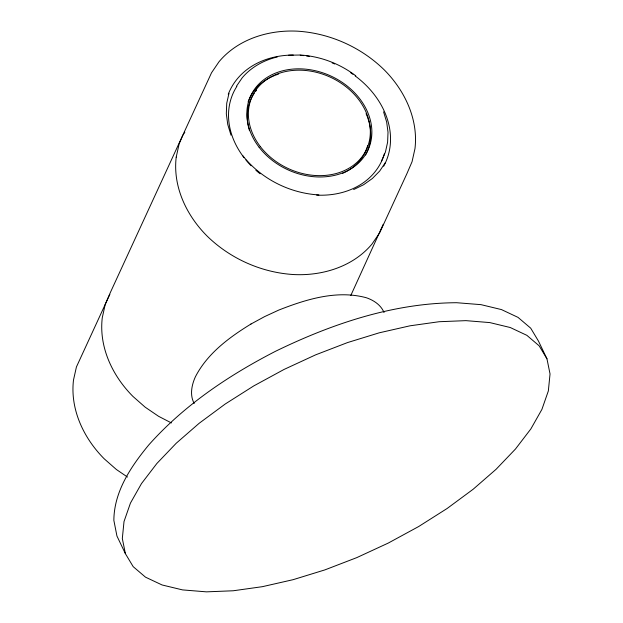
<?xml version="1.0" encoding="UTF-8"?>
<svg xmlns="http://www.w3.org/2000/svg" width="623" height="623" viewBox="0 0 623 623"><rect width="100%" height="100%" fill="white"/><g stroke="black" fill="none" stroke-linecap="round" stroke-linejoin="round"><path stroke-width="0.93" d="M228.991 93.302L226.741 103.216L226.32 113.736L227.745 124.468L231.001 135.168M381.572 160.96L385.435 152.012L387.615 142.192L388.012 132.193L386.657 121.999L383.566 111.829M383.254 224.264L350.827 295.442M184.844 132.185L182.734 135.308L110.419 292.366L105.217 304.429L102.273 317.714C98.753 347.136 112.553 375.996 133.018 396.485L145.159 407.169L158.592 416.312L171.411 422.939M236.623 85.997L242.269 77.711C251.264 67.043 263.942 60.135 277.414 56.927M109.85 294.321L76.419 366.963L73.498 380.03C69.978 409.467 83.793 438.351 104.267 458.855L116.376 469.493L127.466 477.039M385.326 162.658L379.68 171.068L372.344 178.521L363.598 184.735L353.646 189.579M251.022 323.999L250.89 324.069C229.1 337.448 207.295 353.576 195.373 376.837C191.635 385.1 189.618 395.114 194.189 403.502M250.89 324.069L264.588 316.624L278.746 310.083C306.189 299.297 337.004 289.726 366.433 297.771C373.839 300.309 380.949 305.029 384.041 312.528M288.527 55.213L300.107 55.026M300.216 55.034C320.3 56.218 339.784 63.655 355.788 75.804M318.89 194.937C289.438 193.216 260.936 178.746 242.635 155.532M546.963 358.817L539.175 345.843L526.856 335.33L510.268 327.527L489.803 322.589L465.903 320.643L439.098 321.725L409.996 325.813L379.251 332.814L347.541 342.572L315.581 354.869L284.072 369.431L253.732 385.933L225.238 404L199.212 423.243L176.254 443.218L156.864 463.489L141.483 483.588L130.448 503.088L124.016 521.537L122.318 538.521L125.394 553.676L133.182 566.65L145.502 577.163L162.089 584.974L182.555 589.903L206.462 591.85L233.259 590.768L262.361 586.679L293.106 579.678L324.817 569.92L356.777 557.624L388.285 543.061L418.625 526.56L447.119 508.493L473.145 489.25L496.103 469.275L515.494 449.004L530.874 428.904L541.909 409.404L548.341 390.956L550.039 373.971L546.963 358.817L538.506 341.163L530.718 328.189L518.025 317.38L501.46 309.584L481.011 304.655L456.62 302.716C393.261 303.043 331.872 323.851 275.436 351.325C228.548 375.451 183.894 405.417 148.679 445.048L148.375 445.422C130.814 466.791 114.032 491.695 113.861 520.392L116.937 536.021L125.394 553.676M228.259 94.252A85.764 68.491 24.7 0 1 293.269 55.058M300.823 55.346A85.764 68.491 24.7 0 1 303.681 55.611M306.547 55.961A85.764 68.491 24.7 0 1 309.413 56.397M332.152 62.907A85.764 68.491 24.7 0 1 334.676 63.982M350.694 72.766A85.764 68.491 24.7 0 1 352.953 74.308M355.157 75.913A85.764 68.491 24.7 0 1 383.667 166.248M384.407 153.717A81.636 65.189 24.7 0 1 316.624 195.116M260.11 173.77A81.636 65.189 24.7 0 1 255.851 170.227M251.155 165.773A81.636 65.189 24.7 0 1 245.914 159.971M244.107 157.712A81.636 65.189 24.7 0 1 236.88 86.34M248.11 101.907A64.597 51.584 24.7 0 1 274.829 75.43M275.709 75.095A64.597 51.584 24.7 0 1 278.403 74.168M366.059 113.69A64.597 51.584 24.7 0 1 367.165 116.337M367.508 117.225A64.597 51.584 24.7 0 1 365.553 155.057M367.679 145.587A62.993 50.299 24.7 0 1 342.471 173.404M249.512 130.729A62.993 50.299 24.7 0 1 254.277 93.24M255.375 91.698A62.993 50.299 24.7 0 1 256.551 90.203M176.208 157.136C172.688 186.557 186.495 215.426 206.953 235.907L207.062 236.031C230.237 258.693 261.551 272.664 293.924 274.564L294.103 274.572C322.769 275.927 353.171 266.558 372.024 244.014L379.672 232.807L406.85 173.786L412.052 161.731L414.973 148.663C418.492 119.227 404.677 90.335 384.204 69.838L384.157 69.792C360.927 47.068 329.528 33.058 297.07 31.15L297 31.15C268.311 29.795 237.885 39.171 219.023 61.732L211.532 72.774L184.353 131.796L179.151 143.851L176.208 157.136M259.121 147.254A64.597 51.584 24.7 0 0 366.698 152.565A64.597 51.584 24.7 0 0 302.248 68.912A64.597 51.584 24.7 0 0 259.121 147.254M260.367 146.646A62.993 50.299 24.7 0 0 365.273 151.833A62.993 50.299 24.7 0 0 302.428 70.251A62.993 50.299 24.7 0 0 260.367 146.646"/></g></svg>
